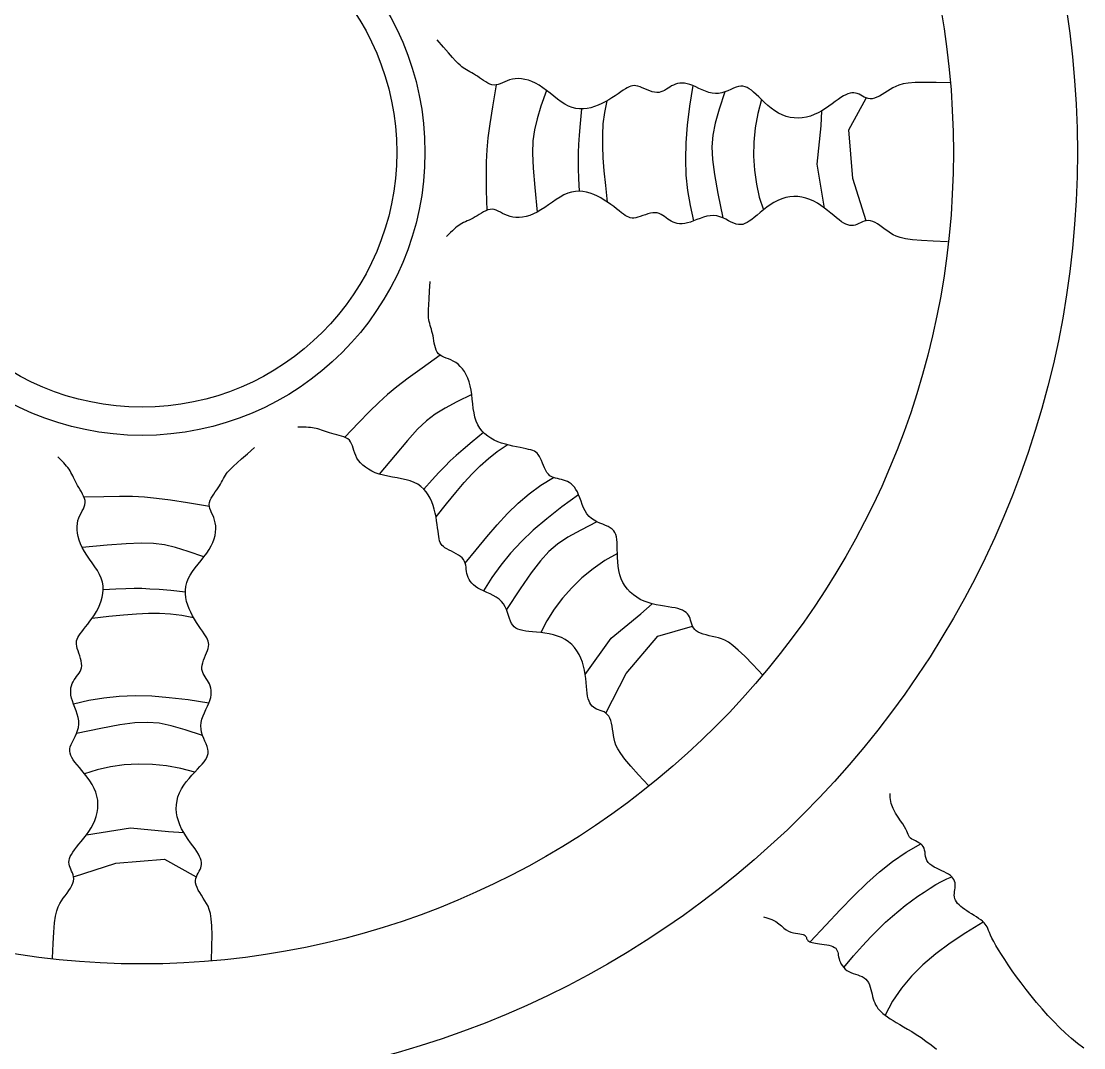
# Model space of a CAD drawing. Header units: inches. Extents: x 7.5 to 50, y 15.4 to 40.2.
# Drawn here: x 9.7034 to 9.7696, y 21.3504 to 21.4143 of the extents above; entities that cross this region are included whole.
import ezdxf

# ---------------------------------------------------------------- set-up
doc = ezdxf.new("R2010")
doc.units = ezdxf.units.IN
doc.header["$MEASUREMENT"] = 0
doc.layers.add('02', color=2, linetype='Continuous')

msp = doc.modelspace()

# ---------------------------------------------------------------- linework, layer by layer
at = {"layer": '02'}
for points in [[(9.761263, 21.410497), (9.760355, 21.410528), (9.759631, 21.410535), (9.759065, 21.41052), (9.758629, 21.410486), (9.758298, 21.410434), (9.758045, 21.410366), (9.757844, 21.410285), (9.757668, 21.410192), (9.757497, 21.410089), (9.757326, 21.409982), (9.757157, 21.409875), (9.756991, 21.409773), (9.756829, 21.409681), (9.756672, 21.409604), (9.756522, 21.409547), (9.756379, 21.409514), (9.756245, 21.40951), (9.756118, 21.40953), (9.755998, 21.409568), (9.755883, 21.409619), (9.755772, 21.409677), (9.755664, 21.409737), (9.755557, 21.409792), (9.75545, 21.409837), (9.755342, 21.409868), (9.755231, 21.409882), (9.755117, 21.409879), (9.754997, 21.409859), (9.75487, 21.409821), (9.754734, 21.409764), (9.754588, 21.409688), (9.75443, 21.409591), (9.75426, 21.409475), (9.754077, 21.409344), (9.753883, 21.409202), (9.753678, 21.409056), (9.753464, 21.40891), (9.75324, 21.408771), (9.753009, 21.408642), (9.75277, 21.408531), (9.752525, 21.40844), (9.752276, 21.408373), (9.752023, 21.408329), (9.751769, 21.408311), (9.751515, 21.408318), (9.751264, 21.408353), (9.751015, 21.408415), (9.750772, 21.408506), (9.750536, 21.408626), (9.750308, 21.40877), (9.750088, 21.408931), (9.749877, 21.409104), (9.749677, 21.409282), (9.749487, 21.409458), (9.74931, 21.409628), (9.749145, 21.409785), (9.748992, 21.409922), (9.74885, 21.41004), (9.748716, 21.410136), (9.748585, 21.410211), (9.748457, 21.410263), (9.748326, 21.410291), (9.748191, 21.410296), (9.748049, 21.410275), (9.747896, 21.41023), (9.747734, 21.410167), (9.747564, 21.410094), (9.747385, 21.410017), (9.747199, 21.409946), (9.747007, 21.409887), (9.74681, 21.409848), (9.746609, 21.409838), (9.746404, 21.40986), (9.746197, 21.40991), (9.74599, 21.409982), (9.745785, 21.410067), (9.745584, 21.410159), (9.745387, 21.410251), (9.745197, 21.410334), (9.745016, 21.410403), (9.744845, 21.410451), (9.744683, 21.410478), (9.744531, 21.410487), (9.744386, 21.410479), (9.74425, 21.410455), (9.744121, 21.410418), (9.743998, 21.41037), (9.743881, 21.410311), (9.74377, 21.410245), (9.743661, 21.410174), (9.743554, 21.410104), (9.743446, 21.410038), (9.743335, 21.409981), (9.74322, 21.409936), (9.743097, 21.409908), (9.742965, 21.409901), (9.742824, 21.409918), (9.742674, 21.409955), (9.742519, 21.410006), (9.742363, 21.410067), (9.742207, 21.410131), (9.742056, 21.410194), (9.741913, 21.41025), (9.74178, 21.410293), (9.741659, 21.41032), (9.741548, 21.41033), (9.741442, 21.410323), (9.741338, 21.410299), (9.741233, 21.410259), (9.741121, 21.410202), (9.740999, 21.410129), (9.740864, 21.410041), (9.740712, 21.409937), (9.740544, 21.409822), (9.740362, 21.4097), (9.740167, 21.409573), (9.739963, 21.409447), (9.73975, 21.409325), (9.739531, 21.409211), (9.739307, 21.409109), (9.73908, 21.409023), (9.73885, 21.408954), (9.738619, 21.408907), (9.738386, 21.408881), (9.738153, 21.408881), (9.737919, 21.408909), (9.737686, 21.408966), (9.737453, 21.409054), (9.737222, 21.409176), (9.736992, 21.409324), (9.736763, 21.409491), (9.736534, 21.40967), (9.736307, 21.409854), (9.73608, 21.410034), (9.735854, 21.410204), (9.735628, 21.410356), (9.735403, 21.410484), (9.735179, 21.410587), (9.734959, 21.410666), (9.734744, 21.410723), (9.734535, 21.410758), (9.734334, 21.410771), (9.734142, 21.410764), (9.733961, 21.410738), (9.733792, 21.410695), (9.733634, 21.410638), (9.733485, 21.410575), (9.733343, 21.410511), (9.733208, 21.410452), (9.733076, 21.410404), (9.732946, 21.410373), (9.732818, 21.410365), (9.732688, 21.410383), (9.732558, 21.410425), (9.732428, 21.410486), (9.732298, 21.410561), (9.732168, 21.410646), (9.73204, 21.410736), (9.731913, 21.410827), (9.731789, 21.410913), (9.731666, 21.410992), (9.731546, 21.411063), (9.731429, 21.411129), (9.731315, 21.411191), (9.731205, 21.411251), (9.731099, 21.411311), (9.730997, 21.411373), (9.730899, 21.411437), (9.730804, 21.411509), (9.730702, 21.411598), (9.73058, 21.411717), (9.730428, 21.411878), (9.730233, 21.412093), (9.729983, 21.412374), (9.729666, 21.412735), (9.729271, 21.413186)], [(9.732946, 21.410373), (9.732724, 21.409015), (9.732558, 21.407949), (9.732441, 21.407083), (9.732368, 21.406327), (9.732331, 21.405588), (9.732323, 21.404776), (9.732338, 21.403798), (9.732369, 21.402563)], [(9.745197, 21.410334), (9.744994, 21.409053), (9.74485, 21.407872), (9.744765, 21.406775), (9.74474, 21.405743), (9.744775, 21.404759), (9.744872, 21.403803), (9.74503, 21.40286), (9.745251, 21.401909)], [(9.73608, 21.410034), (9.735744, 21.409056), (9.735498, 21.408265), (9.735333, 21.407571), (9.735244, 21.406885), (9.735223, 21.40612), (9.735265, 21.405185), (9.735361, 21.403993), (9.735507, 21.402454)], [(9.747199, 21.409946), (9.74685, 21.40886), (9.746599, 21.407988), (9.746445, 21.407238), (9.746387, 21.406517), (9.746423, 21.405734), (9.746551, 21.404797), (9.74677, 21.403614), (9.747079, 21.402092)], [(9.756007, 21.401913), (9.755162, 21.404545), (9.754914, 21.407581), (9.755997, 21.409554)], [(9.738269, 21.408881), (9.738185, 21.407963), (9.738124, 21.407244), (9.738082, 21.406665), (9.73806, 21.406164), (9.738054, 21.405684), (9.738065, 21.405162), (9.738088, 21.40454), (9.738124, 21.403757)], [(9.739893, 21.403072), (9.739781, 21.404109), (9.739689, 21.405019), (9.739623, 21.405831), (9.739587, 21.406572), (9.739587, 21.40727), (9.739628, 21.407954), (9.739716, 21.40865), (9.739857, 21.409386)], [(9.749487, 21.409458), (9.749253, 21.408591), (9.749092, 21.407708), (9.749005, 21.406819), (9.748988, 21.405933), (9.74904, 21.405058), (9.74916, 21.404203), (9.749346, 21.403377), (9.749596, 21.40259)], [(9.753399, 21.402708), (9.752946, 21.405449), (9.753191, 21.407828), (9.75324, 21.408771)], [(9.761075, 21.400606), (9.760168, 21.400635), (9.759445, 21.400677), (9.75888, 21.400729), (9.758448, 21.400792), (9.758121, 21.400866), (9.757873, 21.40095), (9.757678, 21.401045), (9.757509, 21.40115), (9.757345, 21.401263), (9.757182, 21.401382), (9.75702, 21.4015), (9.756861, 21.401613), (9.756705, 21.401715), (9.756554, 21.401803), (9.756408, 21.40187), (9.756268, 21.401912), (9.756134, 21.401925), (9.756007, 21.401913), (9.755884, 21.401883), (9.755766, 21.40184), (9.755651, 21.40179), (9.755539, 21.401737), (9.755429, 21.401689), (9.755319, 21.401651), (9.755209, 21.401628), (9.755098, 21.401621), (9.754984, 21.401631), (9.754865, 21.401659), (9.754741, 21.401706), (9.754609, 21.401772), (9.754469, 21.401858), (9.754318, 21.401965), (9.754156, 21.402092), (9.753982, 21.402235), (9.753798, 21.402389), (9.753603, 21.402549), (9.753399, 21.402708), (9.753185, 21.402863), (9.752963, 21.403006), (9.752732, 21.403133), (9.752494, 21.40324), (9.752249, 21.403324), (9.752, 21.403384), (9.751748, 21.403419), (9.751494, 21.403429), (9.751241, 21.403411), (9.750989, 21.403366), (9.750741, 21.403291), (9.750497, 21.403187), (9.750259, 21.403059), (9.750029, 21.402912), (9.749808, 21.402754), (9.749596, 21.40259), (9.749395, 21.402426), (9.749206, 21.402269), (9.749031, 21.402124), (9.74887, 21.401996), (9.74872, 21.401889), (9.74858, 21.401801), (9.748445, 21.401736), (9.748313, 21.401692), (9.748181, 21.401673), (9.748046, 21.401677), (9.747905, 21.401707), (9.747756, 21.401762), (9.747599, 21.401836), (9.747433, 21.401921), (9.74726, 21.402009), (9.747079, 21.402092), (9.746892, 21.402164), (9.746698, 21.402215), (9.746497, 21.40224), (9.746291, 21.402231), (9.746082, 21.402195), (9.745871, 21.402137), (9.745661, 21.402065), (9.745453, 21.401987), (9.745251, 21.401909), (9.745056, 21.401838), (9.744871, 21.401782), (9.744697, 21.401745), (9.744534, 21.401729), (9.744381, 21.40173), (9.744237, 21.401748), (9.744103, 21.401781), (9.743976, 21.401826), (9.743857, 21.401883), (9.743745, 21.401949), (9.743638, 21.402023), (9.743534, 21.4021), (9.743432, 21.402178), (9.743329, 21.40225), (9.743222, 21.402315), (9.74311, 21.402367), (9.742989, 21.402403), (9.742858, 21.402419), (9.742715, 21.402411), (9.742564, 21.402385), (9.742406, 21.402344), (9.742246, 21.402294), (9.742086, 21.40224), (9.741931, 21.402188), (9.741784, 21.402141), (9.741649, 21.402107), (9.741526, 21.402088), (9.741415, 21.402085), (9.74131, 21.402099), (9.741208, 21.40213), (9.741105, 21.402178), (9.740998, 21.402242), (9.740881, 21.402323), (9.740752, 21.40242), (9.740607, 21.402533), (9.740447, 21.402659), (9.740273, 21.402794), (9.740088, 21.402932), (9.739893, 21.403072), (9.739688, 21.403208), (9.739477, 21.403336), (9.73926, 21.403453), (9.739039, 21.403554), (9.738815, 21.403638), (9.738587, 21.403701), (9.738357, 21.403741), (9.738124, 21.403757), (9.737889, 21.403745), (9.737652, 21.403704), (9.737414, 21.403631), (9.737176, 21.403525), (9.736936, 21.403393), (9.736696, 21.403241), (9.736457, 21.403078), (9.736218, 21.40291), (9.735979, 21.402745), (9.735742, 21.40259), (9.735507, 21.402454), (9.735274, 21.402341), (9.735044, 21.402253), (9.734819, 21.402189), (9.7346, 21.402147), (9.734389, 21.402126), (9.734187, 21.402126), (9.733996, 21.402146), (9.733818, 21.402184), (9.733652, 21.402238), (9.733498, 21.402305), (9.733354, 21.402378), (9.733217, 21.402451), (9.733085, 21.402519), (9.732957, 21.402576), (9.73283, 21.402615), (9.732702, 21.402633), (9.732571, 21.402623), (9.732439, 21.40259), (9.732305, 21.402538), (9.73217, 21.402471), (9.732035, 21.402395), (9.731901, 21.402313), (9.731769, 21.402231), (9.731639, 21.402153), (9.731511, 21.402083), (9.731387, 21.40202), (9.731266, 21.401962), (9.731148, 21.401908), (9.731034, 21.401855), (9.730924, 21.401803), (9.730818, 21.401748), (9.730716, 21.40169), (9.730618, 21.401626), (9.730522, 21.401556), (9.730426, 21.401478), (9.730326, 21.401391), (9.730221, 21.401294), (9.730109, 21.401185), (9.729986, 21.401064), (9.72985, 21.400928)], [(9.749565, 21.373612), (9.748945, 21.374276), (9.748438, 21.374793), (9.748027, 21.375183), (9.747695, 21.375467), (9.747424, 21.375664), (9.747197, 21.375795), (9.746997, 21.37588), (9.746807, 21.375938), (9.746614, 21.375987), (9.746417, 21.376032), (9.746222, 21.376075), (9.746032, 21.376121), (9.745853, 21.37617), (9.745687, 21.376227), (9.745541, 21.376293), (9.745417, 21.376371), (9.745319, 21.376462), (9.745243, 21.376566), (9.745185, 21.376678), (9.74514, 21.376795), (9.745103, 21.376915), (9.745068, 21.377034), (9.745031, 21.377148), (9.744988, 21.377256), (9.744933, 21.377354), (9.744865, 21.377442), (9.744782, 21.377521), (9.744683, 21.377592), (9.744566, 21.377655), (9.74443, 21.377711), (9.744273, 21.37776), (9.744093, 21.377803), (9.74389, 21.377841), (9.743668, 21.377878), (9.743431, 21.377915), (9.743183, 21.377956), (9.742928, 21.378005), (9.742671, 21.378064), (9.742417, 21.378137), (9.742169, 21.378227), (9.741932, 21.378336), (9.741708, 21.378465), (9.741499, 21.378613), (9.741306, 21.378779), (9.741132, 21.378964), (9.740978, 21.379167), (9.740847, 21.379386), (9.74074, 21.379622), (9.740657, 21.379874), (9.740597, 21.380137), (9.740556, 21.380407), (9.740529, 21.380678), (9.740513, 21.380945), (9.740504, 21.381204), (9.740498, 21.38145), (9.740492, 21.381677), (9.740482, 21.381883), (9.740465, 21.382066), (9.740438, 21.382229), (9.740398, 21.382374), (9.740344, 21.382502), (9.740272, 21.382614), (9.74018, 21.382713), (9.740064, 21.382799), (9.739925, 21.382875), (9.739766, 21.382945), (9.739593, 21.383014), (9.739413, 21.383086), (9.739231, 21.383167), (9.739053, 21.383261), (9.738887, 21.383373), (9.738737, 21.383508), (9.738607, 21.383669), (9.738497, 21.38385), (9.738401, 21.384047), (9.738317, 21.384253), (9.738239, 21.38446), (9.738165, 21.384664), (9.73809, 21.384857), (9.73801, 21.385034), (9.737923, 21.385189), (9.737828, 21.385322), (9.737726, 21.385436), (9.737619, 21.385533), (9.737505, 21.385612), (9.737388, 21.385678), (9.737267, 21.38573), (9.737143, 21.385771), (9.737017, 21.385803), (9.736891, 21.38583), (9.736765, 21.385856), (9.736642, 21.385886), (9.736523, 21.385924), (9.73641, 21.385974), (9.736303, 21.386041), (9.736206, 21.386129), (9.736117, 21.386241), (9.736037, 21.386373), (9.735964, 21.386519), (9.735896, 21.386672), (9.735832, 21.386828), (9.73577, 21.386979), (9.735708, 21.38712), (9.735644, 21.387245), (9.735578, 21.38735), (9.735506, 21.387435), (9.735427, 21.387505), (9.735336, 21.387561), (9.735233, 21.387607), (9.735114, 21.387646), (9.734976, 21.387681), (9.734818, 21.387714), (9.734637, 21.387748), (9.734437, 21.387786), (9.734222, 21.387828), (9.733995, 21.387876), (9.733761, 21.387931), (9.733525, 21.387995), (9.733289, 21.38807), (9.733058, 21.388156), (9.732837, 21.388256), (9.732626, 21.38837), (9.732429, 21.388499), (9.732246, 21.388646), (9.732081, 21.388811), (9.731935, 21.388996), (9.731811, 21.389201), (9.731709, 21.389428), (9.731631, 21.389677), (9.731573, 21.389945), (9.731529, 21.390225), (9.731495, 21.390513), (9.731464, 21.390804), (9.731431, 21.391092), (9.731391, 21.391372), (9.731339, 21.391639), (9.73127, 21.391889), (9.731185, 21.39212), (9.731085, 21.392331), (9.730973, 21.392524), (9.73085, 21.392696), (9.730717, 21.392848), (9.730576, 21.392979), (9.73043, 21.393088), (9.73028, 21.393177), (9.730128, 21.393249), (9.729978, 21.393309), (9.729833, 21.393364), (9.729695, 21.393419), (9.729568, 21.393478), (9.729455, 21.393547), (9.729358, 21.393632), (9.729279, 21.393737), (9.729216, 21.393858), (9.729167, 21.393994), (9.729129, 21.394139), (9.729098, 21.394291), (9.729071, 21.394445), (9.729045, 21.394599), (9.729018, 21.394748), (9.728987, 21.39489), (9.728952, 21.395025), (9.728916, 21.395155), (9.72888, 21.395279), (9.728844, 21.395399), (9.728811, 21.395517), (9.728783, 21.395633), (9.728759, 21.395748), (9.728743, 21.395866), (9.728734, 21.396001), (9.728732, 21.396171), (9.728738, 21.396392), (9.728752, 21.396682), (9.728774, 21.397058), (9.728805, 21.397537), (9.728845, 21.398136)], [(9.729455, 21.393547), (9.728337, 21.392744), (9.727465, 21.392108), (9.726771, 21.391578), (9.726184, 21.391095), (9.725636, 21.390599), (9.725056, 21.39003), (9.724375, 21.389328), (9.723524, 21.388433)], [(9.731431, 21.391092), (9.730502, 21.390638), (9.729768, 21.390252), (9.72916, 21.389878), (9.728613, 21.389457), (9.728057, 21.38893), (9.727425, 21.38824), (9.726651, 21.387328), (9.725665, 21.386137)], [(9.742438, 21.366751), (9.741817, 21.367413), (9.741335, 21.367954), (9.740973, 21.36839), (9.740712, 21.36874), (9.740533, 21.369024), (9.740417, 21.369259), (9.740346, 21.369464), (9.740301, 21.369657), (9.740265, 21.369853), (9.740234, 21.370053), (9.740203, 21.37025), (9.74017, 21.370443), (9.740133, 21.370625), (9.740088, 21.370794), (9.740032, 21.370945), (9.739962, 21.371073), (9.739877, 21.371177), (9.739779, 21.371259), (9.739671, 21.371325), (9.739557, 21.371378), (9.73944, 21.371423), (9.739324, 21.371466), (9.739212, 21.37151), (9.739107, 21.37156), (9.739013, 21.371621), (9.73893, 21.371695), (9.738856, 21.371783), (9.738792, 21.371887), (9.738737, 21.372008), (9.738691, 21.372147), (9.738652, 21.372308), (9.738621, 21.37249), (9.738596, 21.372694), (9.738575, 21.372919), (9.738554, 21.373158), (9.738529, 21.373408), (9.738497, 21.373665), (9.738455, 21.373925), (9.738399, 21.374184), (9.738326, 21.374437), (9.738233, 21.374681), (9.738119, 21.374913), (9.737986, 21.375132), (9.737832, 21.375335), (9.73766, 21.375521), (9.737468, 21.375688), (9.737258, 21.375834), (9.737029, 21.375957), (9.736783, 21.376056), (9.736525, 21.376133), (9.736259, 21.376192), (9.73599, 21.376237), (9.735724, 21.376271), (9.735466, 21.376297), (9.735222, 21.376319), (9.734995, 21.37634), (9.734791, 21.376364), (9.734609, 21.376394), (9.734448, 21.376432), (9.734306, 21.376481), (9.734182, 21.376543), (9.734075, 21.376623), (9.733983, 21.376721), (9.733904, 21.376842), (9.733838, 21.376986), (9.733779, 21.37715), (9.733722, 21.377327), (9.733661, 21.377512), (9.733593, 21.377698), (9.733511, 21.377882), (9.73341, 21.378055), (9.733285, 21.378214), (9.733134, 21.378354), (9.73296, 21.378476), (9.73277, 21.378585), (9.732571, 21.378683), (9.732369, 21.378774), (9.73217, 21.378862), (9.731982, 21.378949), (9.731812, 21.37904), (9.731663, 21.379138), (9.731536, 21.379241), (9.731429, 21.379351), (9.73134, 21.379465), (9.731268, 21.379583), (9.73121, 21.379704), (9.731166, 21.379829), (9.731134, 21.379955), (9.73111, 21.380083), (9.731092, 21.380211), (9.731074, 21.380338), (9.731052, 21.380462), (9.731023, 21.380584), (9.73098, 21.3807), (9.73092, 21.380811), (9.730839, 21.380914), (9.730733, 21.38101), (9.730606, 21.381098), (9.730466, 21.381181), (9.730317, 21.381259), (9.730167, 21.381334), (9.73002, 21.381406), (9.729883, 21.381477), (9.729763, 21.381549), (9.729663, 21.381622), (9.729582, 21.381699), (9.729518, 21.381783), (9.729468, 21.381877), (9.729429, 21.381983), (9.729398, 21.382105), (9.729373, 21.382244), (9.72935, 21.382404), (9.729328, 21.382587), (9.729304, 21.382789), (9.729276, 21.383007), (9.729243, 21.383236), (9.729204, 21.383473), (9.729155, 21.383713), (9.729097, 21.383954), (9.729026, 21.38419), (9.728941, 21.384417), (9.728842, 21.384635), (9.728725, 21.384841), (9.728591, 21.385032), (9.728437, 21.385208), (9.728263, 21.385366), (9.728067, 21.385504), (9.727847, 21.385621), (9.727603, 21.385715), (9.72734, 21.385791), (9.727063, 21.385853), (9.726778, 21.385906), (9.72649, 21.385957), (9.726205, 21.386009), (9.725928, 21.386067), (9.725665, 21.386137), (9.725421, 21.386222), (9.725196, 21.386323), (9.724991, 21.386436), (9.724807, 21.386561), (9.724643, 21.386696), (9.724501, 21.386838), (9.724379, 21.386987), (9.72428, 21.38714), (9.724202, 21.387296), (9.72414, 21.387452), (9.724089, 21.387606), (9.724044, 21.387754), (9.723999, 21.387895), (9.723948, 21.388026), (9.723887, 21.388144), (9.723808, 21.388247), (9.723709, 21.388332), (9.723592, 21.388403), (9.723461, 21.388461), (9.723318, 21.388509), (9.723169, 21.38855), (9.723017, 21.388587), (9.722865, 21.388623), (9.722718, 21.38866), (9.722578, 21.3887), (9.722445, 21.388744), (9.722319, 21.388789), (9.722197, 21.388833), (9.722079, 21.388877), (9.721964, 21.388917), (9.721851, 21.388954), (9.721737, 21.388985), (9.721623, 21.389009), (9.721506, 21.389027), (9.721383, 21.38904), (9.721251, 21.389049), (9.721108, 21.389054), (9.720951, 21.389057), (9.720778, 21.389058), (9.720587, 21.389058)], [(9.732164, 21.388729), (9.731455, 21.388139), (9.730903, 21.387674), (9.730464, 21.387293), (9.730094, 21.386956), (9.729751, 21.386619), (9.729389, 21.386244), (9.728966, 21.385787), (9.728437, 21.385208)], [(9.715212, 21.355802), (9.715243, 21.35671), (9.71525, 21.357434), (9.715235, 21.358001), (9.715201, 21.358436), (9.715149, 21.358768), (9.715081, 21.359021), (9.715, 21.359221), (9.714907, 21.359397), (9.714804, 21.359568), (9.714697, 21.359739), (9.71459, 21.359908), (9.714488, 21.360074), (9.714396, 21.360236), (9.714319, 21.360393), (9.714261, 21.360543), (9.714229, 21.360686), (9.714225, 21.36082), (9.714245, 21.360947), (9.714283, 21.361067), (9.714334, 21.361182), (9.714392, 21.361293), (9.714451, 21.361401), (9.714507, 21.361508), (9.714552, 21.361615), (9.714582, 21.361723), (9.714597, 21.361834), (9.714594, 21.361948), (9.714574, 21.362068), (9.714536, 21.362196), (9.714479, 21.362331), (9.714402, 21.362477), (9.714306, 21.362635), (9.71419, 21.362805), (9.714058, 21.362988), (9.713917, 21.363182), (9.713771, 21.363387), (9.713625, 21.363601), (9.713485, 21.363825), (9.713357, 21.364056), (9.713246, 21.364295), (9.713155, 21.36454), (9.713088, 21.364789), (9.713044, 21.365042), (9.713026, 21.365296), (9.713033, 21.36555), (9.713068, 21.365802), (9.71313, 21.36605), (9.713221, 21.366293), (9.713341, 21.366529), (9.713485, 21.366757), (9.713646, 21.366977), (9.713819, 21.367188), (9.713996, 21.367388), (9.714173, 21.367578), (9.714343, 21.367755), (9.714499, 21.367921), (9.714637, 21.368073), (9.714755, 21.368215), (9.714851, 21.36835), (9.714926, 21.36848), (9.714978, 21.368609), (9.715006, 21.368739), (9.715011, 21.368874), (9.71499, 21.369016), (9.714945, 21.369169), (9.714882, 21.369331), (9.714809, 21.369502), (9.714732, 21.36968), (9.714661, 21.369866), (9.714602, 21.370058), (9.714563, 21.370255), (9.714552, 21.370457), (9.714575, 21.370661), (9.714625, 21.370868), (9.714697, 21.371075), (9.714782, 21.37128), (9.714874, 21.371481), (9.714966, 21.371678), (9.715049, 21.371868), (9.715118, 21.372049), (9.715166, 21.37222), (9.715193, 21.372382), (9.715202, 21.372534), (9.715193, 21.372679), (9.71517, 21.372815), (9.715133, 21.372944), (9.715084, 21.373067), (9.715026, 21.373184), (9.714959, 21.373295), (9.714889, 21.373404), (9.714819, 21.373511), (9.714753, 21.373619), (9.714695, 21.37373), (9.714651, 21.373845), (9.714623, 21.373968), (9.714616, 21.3741), (9.714633, 21.374241), (9.71467, 21.374391), (9.714721, 21.374546), (9.714782, 21.374702), (9.714846, 21.374858), (9.714909, 21.375009), (9.714965, 21.375152), (9.715008, 21.375286), (9.715035, 21.375406), (9.715045, 21.375518), (9.715038, 21.375623), (9.715014, 21.375727), (9.714973, 21.375832), (9.714917, 21.375944), (9.714844, 21.376066), (9.714755, 21.376201), (9.714652, 21.376354), (9.714537, 21.376522), (9.714414, 21.376704), (9.714288, 21.376898), (9.714162, 21.377102), (9.71404, 21.377315), (9.713926, 21.377534), (9.713824, 21.377758), (9.713738, 21.377986), (9.713669, 21.378215), (9.713621, 21.378446), (9.713596, 21.378679), (9.713596, 21.378912), (9.713623, 21.379146), (9.71368, 21.379379), (9.713769, 21.379612), (9.71389, 21.379843), (9.714039, 21.380073), (9.714206, 21.380302), (9.714385, 21.380531), (9.714569, 21.380758), (9.714749, 21.380985), (9.714919, 21.381211), (9.715071, 21.381437), (9.715199, 21.381662), (9.715302, 21.381886), (9.715381, 21.382106), (9.715438, 21.382321), (9.715472, 21.38253), (9.715486, 21.382732), (9.715479, 21.382923), (9.715453, 21.383104), (9.715409, 21.383273), (9.715353, 21.383431), (9.71529, 21.38358), (9.715226, 21.383722), (9.715167, 21.383858), (9.715119, 21.383989), (9.715088, 21.384119), (9.715079, 21.384248), (9.715098, 21.384377), (9.715139, 21.384507), (9.7152, 21.384637), (9.715276, 21.384767), (9.715361, 21.384897), (9.715451, 21.385025), (9.715542, 21.385152), (9.715628, 21.385277), (9.715707, 21.385399), (9.715778, 21.385519), (9.715844, 21.385636), (9.715906, 21.38575), (9.715966, 21.38586), (9.716026, 21.385966), (9.716087, 21.386069), (9.716152, 21.386166), (9.716224, 21.386261), (9.716313, 21.386363), (9.716432, 21.386485), (9.716592, 21.386637), (9.716807, 21.386832), (9.717089, 21.387082), (9.71745, 21.387399), (9.717901, 21.387794)], [(9.729204, 21.383473), (9.729858, 21.384285), (9.730437, 21.384994), (9.730964, 21.385615), (9.731462, 21.386164), (9.731956, 21.386658), (9.732468, 21.387112), (9.733023, 21.387541), (9.733643, 21.387963)], [(9.705321, 21.35599), (9.70535, 21.356897), (9.705391, 21.35762), (9.705444, 21.358185), (9.705507, 21.358617), (9.705581, 21.358945), (9.705665, 21.359192), (9.70576, 21.359387), (9.705865, 21.359556), (9.705978, 21.35972), (9.706097, 21.359884), (9.706215, 21.360045), (9.706328, 21.360204), (9.70643, 21.36036), (9.706518, 21.360511), (9.706585, 21.360657), (9.706626, 21.360797), (9.70664, 21.360931), (9.706628, 21.361059), (9.706598, 21.361181), (9.706555, 21.361299), (9.706504, 21.361414), (9.706452, 21.361526), (9.706404, 21.361636), (9.706366, 21.361746), (9.706343, 21.361856), (9.706336, 21.361967), (9.706346, 21.362081), (9.706374, 21.3622), (9.706421, 21.362324), (9.706487, 21.362456), (9.706573, 21.362596), (9.70668, 21.362747), (9.706807, 21.36291), (9.70695, 21.363083), (9.707104, 21.363267), (9.707264, 21.363462), (9.707423, 21.363666), (9.707577, 21.36388), (9.707721, 21.364102), (9.707848, 21.364333), (9.707955, 21.364571), (9.708039, 21.364816), (9.708099, 21.365065), (9.708134, 21.365317), (9.708144, 21.365571), (9.708126, 21.365824), (9.70808, 21.366076), (9.708006, 21.366324), (9.707902, 21.366568), (9.707773, 21.366806), (9.707627, 21.367036), (9.707469, 21.367257), (9.707305, 21.367469), (9.707141, 21.36767), (9.706984, 21.367859), (9.706839, 21.368034), (9.706711, 21.368195), (9.706603, 21.368345), (9.706516, 21.368485), (9.70645, 21.36862), (9.706407, 21.368752), (9.706387, 21.368884), (9.706392, 21.369019), (9.706422, 21.36916), (9.706477, 21.369309), (9.706551, 21.369466), (9.706635, 21.369632), (9.706723, 21.369805), (9.706807, 21.369986), (9.706879, 21.370173), (9.70693, 21.370367), (9.706955, 21.370568), (9.706946, 21.370774), (9.706909, 21.370983), (9.706852, 21.371194), (9.70678, 21.371405), (9.706702, 21.371612), (9.706624, 21.371814), (9.706553, 21.372009), (9.706497, 21.372194), (9.70646, 21.372368), (9.706444, 21.372531), (9.706445, 21.372684), (9.706463, 21.372828), (9.706496, 21.372962), (9.706541, 21.373089), (9.706598, 21.373208), (9.706664, 21.37332), (9.706738, 21.373427), (9.706815, 21.373531), (9.706892, 21.373633), (9.706965, 21.373736), (9.70703, 21.373843), (9.707082, 21.373956), (9.707118, 21.374076), (9.707134, 21.374207), (9.707126, 21.37435), (9.7071, 21.374502), (9.707059, 21.374659), (9.707009, 21.37482), (9.706955, 21.374979), (9.706902, 21.375134), (9.706856, 21.375281), (9.706821, 21.375416), (9.706802, 21.375539), (9.7068, 21.37565), (9.706814, 21.375755), (9.706845, 21.375857), (9.706893, 21.37596), (9.706957, 21.376068), (9.707037, 21.376184), (9.707135, 21.376313), (9.707248, 21.376458), (9.707374, 21.376618), (9.707508, 21.376792), (9.707647, 21.376977), (9.707787, 21.377173), (9.707923, 21.377377), (9.708051, 21.377588), (9.708168, 21.377805), (9.708269, 21.378026), (9.708353, 21.37825), (9.708416, 21.378478), (9.708456, 21.378708), (9.708472, 21.378941), (9.70846, 21.379176), (9.708419, 21.379413), (9.708346, 21.379651), (9.70824, 21.37989), (9.708108, 21.380129), (9.707956, 21.380369), (9.707793, 21.380608), (9.707625, 21.380848), (9.70746, 21.381086), (9.707305, 21.381323), (9.707169, 21.381558), (9.707056, 21.381792), (9.706968, 21.382022), (9.706904, 21.382247), (9.706862, 21.382465), (9.706841, 21.382676), (9.706841, 21.382878), (9.70686, 21.383069), (9.706898, 21.383247), (9.706953, 21.383413), (9.70702, 21.383567), (9.707093, 21.383711), (9.707166, 21.383848), (9.707234, 21.38398), (9.70729, 21.384108), (9.70733, 21.384235), (9.707347, 21.384363), (9.707338, 21.384494), (9.707305, 21.384626), (9.707253, 21.38476), (9.707186, 21.384895), (9.70711, 21.38503), (9.707028, 21.385164), (9.706946, 21.385296), (9.706868, 21.385427), (9.706798, 21.385554), (9.706735, 21.385679), (9.706677, 21.3858), (9.706623, 21.385917), (9.70657, 21.386031), (9.706517, 21.386141), (9.706463, 21.386247), (9.706405, 21.386349), (9.706341, 21.386447), (9.706271, 21.386543), (9.706193, 21.386639), (9.706106, 21.386739), (9.706009, 21.386844), (9.7059, 21.386956), (9.705779, 21.387079), (9.705643, 21.387215)], [(9.731023, 21.380584), (9.731715, 21.381426), (9.732374, 21.382225), (9.733017, 21.382975), (9.733659, 21.383676), (9.734315, 21.384324), (9.735, 21.384916), (9.735731, 21.38545), (9.736523, 21.385924)], [(9.715088, 21.384119), (9.71373, 21.384341), (9.712664, 21.384508), (9.711798, 21.384624), (9.711042, 21.384697), (9.710303, 21.384734), (9.709491, 21.384742), (9.708513, 21.384727), (9.707278, 21.384696)], [(9.73809, 21.384857), (9.73704, 21.384095), (9.736103, 21.383362), (9.735267, 21.382647), (9.73452, 21.381935), (9.733849, 21.381213), (9.733242, 21.380469), (9.732686, 21.37969), (9.73217, 21.378862)], [(9.739231, 21.383167), (9.738216, 21.382646), (9.737422, 21.382207), (9.736783, 21.381785), (9.736232, 21.381317), (9.735704, 21.380738), (9.735132, 21.379985), (9.73445, 21.378993), (9.733593, 21.377698)], [(9.714749, 21.380985), (9.713771, 21.381321), (9.71298, 21.381568), (9.712285, 21.381732), (9.7116, 21.381822), (9.710834, 21.381842), (9.7099, 21.381801), (9.708708, 21.381704), (9.707169, 21.381558)], [(9.740504, 21.381204), (9.739725, 21.380757), (9.738987, 21.380246), (9.738297, 21.37968), (9.737658, 21.379065), (9.737076, 21.378409), (9.736556, 21.37772), (9.736104, 21.377005), (9.735724, 21.376271)], [(9.713596, 21.378796), (9.712678, 21.37888), (9.711959, 21.378942), (9.711379, 21.378983), (9.710879, 21.379005), (9.710399, 21.379011), (9.709877, 21.379001), (9.709255, 21.378977), (9.708472, 21.378941)], [(9.738497, 21.373665), (9.740115, 21.375923), (9.74197, 21.377432), (9.742671, 21.378064)], [(9.707787, 21.377173), (9.708824, 21.377284), (9.709734, 21.377376), (9.710546, 21.377443), (9.711287, 21.377478), (9.711985, 21.377478), (9.712668, 21.377437), (9.713364, 21.377349), (9.714101, 21.377209)], [(9.739779, 21.371259), (9.741043, 21.373718), (9.743014, 21.376039), (9.745174, 21.376669)], [(9.715049, 21.371868), (9.713768, 21.372071), (9.712587, 21.372215), (9.71149, 21.372301), (9.710458, 21.372326), (9.709474, 21.37229), (9.708518, 21.372193), (9.707574, 21.372035), (9.706624, 21.371814)], [(9.714661, 21.369866), (9.713575, 21.370215), (9.712703, 21.370466), (9.711952, 21.37062), (9.711232, 21.370678), (9.710449, 21.370643), (9.709512, 21.370514), (9.708329, 21.370295), (9.706807, 21.369986)], [(9.714173, 21.367578), (9.713306, 21.367812), (9.712423, 21.367973), (9.711534, 21.368061), (9.710648, 21.368077), (9.709772, 21.368025), (9.708918, 21.367905), (9.708092, 21.367719), (9.707305, 21.367469)], [(9.769558, 21.350379), (9.769178, 21.350683), (9.7688, 21.350998), (9.768426, 21.351328), (9.768054, 21.351676), (9.767686, 21.352044), (9.767323, 21.35243), (9.766967, 21.352827), (9.76662, 21.353233), (9.766286, 21.353641), (9.765964, 21.354048), (9.765659, 21.354449), (9.765372, 21.354839), (9.765104, 21.355214), (9.764857, 21.355571), (9.764632, 21.35591), (9.764428, 21.356227), (9.764246, 21.35652), (9.764087, 21.356789), (9.763952, 21.357031), (9.763841, 21.357244), (9.763754, 21.357427), (9.763686, 21.357583), (9.76363, 21.357717), (9.763582, 21.357833), (9.763536, 21.357935), (9.763485, 21.358027), (9.763424, 21.358114), (9.763348, 21.358199), (9.763251, 21.358287), (9.763137, 21.358378), (9.763008, 21.35847), (9.762868, 21.358564), (9.762722, 21.358658), (9.762572, 21.358753), (9.762423, 21.358847), (9.762278, 21.35894), (9.76214, 21.359032), (9.762012, 21.359124), (9.761894, 21.359215), (9.761788, 21.359307), (9.761697, 21.359401), (9.761621, 21.359496), (9.761562, 21.359595), (9.761521, 21.359698), (9.7615, 21.359805), (9.761494, 21.359916), (9.7615, 21.360029), (9.761513, 21.360143), (9.761529, 21.360257), (9.761544, 21.36037), (9.761554, 21.360481), (9.761554, 21.360588), (9.761541, 21.36069), (9.761513, 21.360789), (9.76147, 21.360883), (9.761412, 21.360973), (9.761337, 21.361059), (9.761246, 21.361141), (9.761138, 21.36122), (9.761011, 21.361296), (9.760867, 21.361369), (9.760711, 21.361441), (9.760548, 21.361513), (9.760386, 21.361588), (9.760229, 21.361668), (9.760085, 21.361755), (9.75996, 21.36185), (9.759859, 21.361955), (9.759787, 21.362072), (9.759739, 21.362197), (9.759707, 21.362328), (9.759686, 21.362461), (9.759668, 21.362593), (9.759646, 21.362719), (9.759613, 21.362837), (9.759563, 21.362943), (9.75949, 21.363035), (9.759398, 21.363114), (9.759293, 21.363182), (9.75918, 21.363244), (9.759066, 21.363301), (9.758956, 21.363356), (9.758857, 21.363411), (9.758773, 21.36347), (9.758708, 21.363536), (9.758659, 21.363609), (9.758617, 21.363694), (9.758575, 21.363791), (9.758528, 21.363903), (9.758467, 21.364032), (9.758387, 21.364181), (9.758279, 21.364352), (9.758141, 21.364546), (9.757986, 21.364769), (9.757827, 21.365021), (9.757683, 21.365308), (9.757567, 21.365632), (9.757497, 21.365998), (9.757492, 21.36624)], [(9.707423, 21.363666), (9.710164, 21.364119), (9.712543, 21.363874), (9.713485, 21.363825)], [(9.752517, 21.357003), (9.753491, 21.358057), (9.754388, 21.359013), (9.75523, 21.359878), (9.75604, 21.360661), (9.756839, 21.361369), (9.757651, 21.362008), (9.758496, 21.362587), (9.759398, 21.363114)], [(9.706628, 21.361059), (9.70926, 21.361903), (9.712296, 21.362151), (9.714269, 21.361068)], [(9.754607, 21.355409), (9.755217, 21.356136), (9.755775, 21.35677), (9.756288, 21.357324), (9.756765, 21.357807), (9.757211, 21.358232), (9.757634, 21.358609), (9.758041, 21.358949), (9.75844, 21.359265), (9.758836, 21.359565), (9.759228, 21.359848), (9.759613, 21.360112), (9.759989, 21.360355), (9.760352, 21.360573), (9.760699, 21.360765), (9.761029, 21.360928), (9.761337, 21.361059)], [(9.749613, 21.358562), (9.749816, 21.358514), (9.750124, 21.3584), (9.75037, 21.35827), (9.750569, 21.358133), (9.750735, 21.357997), (9.750882, 21.35787), (9.751022, 21.357763), (9.751167, 21.35768), (9.751316, 21.357619), (9.751465, 21.357577), (9.75161, 21.357547), (9.751748, 21.357527), (9.751874, 21.357511), (9.751984, 21.357495), (9.752075, 21.357474), (9.752145, 21.357445), (9.752195, 21.357409), (9.752231, 21.357366), (9.752256, 21.35732), (9.752276, 21.357271), (9.752293, 21.357222), (9.752312, 21.357174), (9.752339, 21.357128), (9.752375, 21.357087), (9.752422, 21.357051), (9.752482, 21.357018), (9.752553, 21.356988), (9.752636, 21.356962), (9.752732, 21.356939), (9.752841, 21.356917), (9.752964, 21.356898), (9.7531, 21.35688), (9.753244, 21.356862), (9.753394, 21.356842), (9.753542, 21.35682), (9.753685, 21.356792), (9.753818, 21.356759), (9.753936, 21.356718), (9.754034, 21.356667), (9.754108, 21.356606), (9.754163, 21.356536), (9.754202, 21.356456), (9.754229, 21.356369), (9.754249, 21.356274), (9.754267, 21.356174), (9.754287, 21.356068), (9.754313, 21.355959), (9.75435, 21.355847), (9.754397, 21.355733), (9.754455, 21.355621), (9.754525, 21.355512), (9.754607, 21.355409), (9.7547, 21.355313), (9.754805, 21.355226), (9.754922, 21.355152), (9.755051, 21.35509), (9.755189, 21.355038), (9.755331, 21.354991), (9.755473, 21.354946), (9.755613, 21.354897), (9.755746, 21.354841), (9.755868, 21.354774), (9.755975, 21.354691), (9.756065, 21.354588), (9.756139, 21.35447), (9.7562, 21.354338), (9.756251, 21.354196), (9.756294, 21.354049), (9.756332, 21.353898), (9.756367, 21.353749), (9.756403, 21.353603), (9.756442, 21.353465), (9.756486, 21.353334), (9.756535, 21.353208), (9.756592, 21.353089), (9.756659, 21.352973), (9.756736, 21.352862), (9.756826, 21.352754), (9.75693, 21.352648), (9.757049, 21.352543), (9.757183, 21.352439), (9.757333, 21.352333), (9.7575, 21.352224), (9.757682, 21.35211), (9.757881, 21.35199), (9.758096, 21.351862), (9.758329, 21.351725), (9.758578, 21.351578), (9.758843, 21.351417), (9.759123, 21.35124), (9.759419, 21.351046), (9.759728, 21.350832), (9.76005, 21.350595), (9.760385, 21.350334)], [(9.763299, 21.358243), (9.762218, 21.357576), (9.761233, 21.356919), (9.76034, 21.356259), (9.759539, 21.355582), (9.758825, 21.354875), (9.758196, 21.354125), (9.75765, 21.353317), (9.757183, 21.352439)]]:
    msp.add_lwpolyline(points, dxfattribs=at)
for radius in [0.05827, 0.050545, 0.017624, 0.015868]:
    msp.add_circle((9.71089, 21.406175), radius, dxfattribs=at)

doc.saveas('drawing.dxf')
